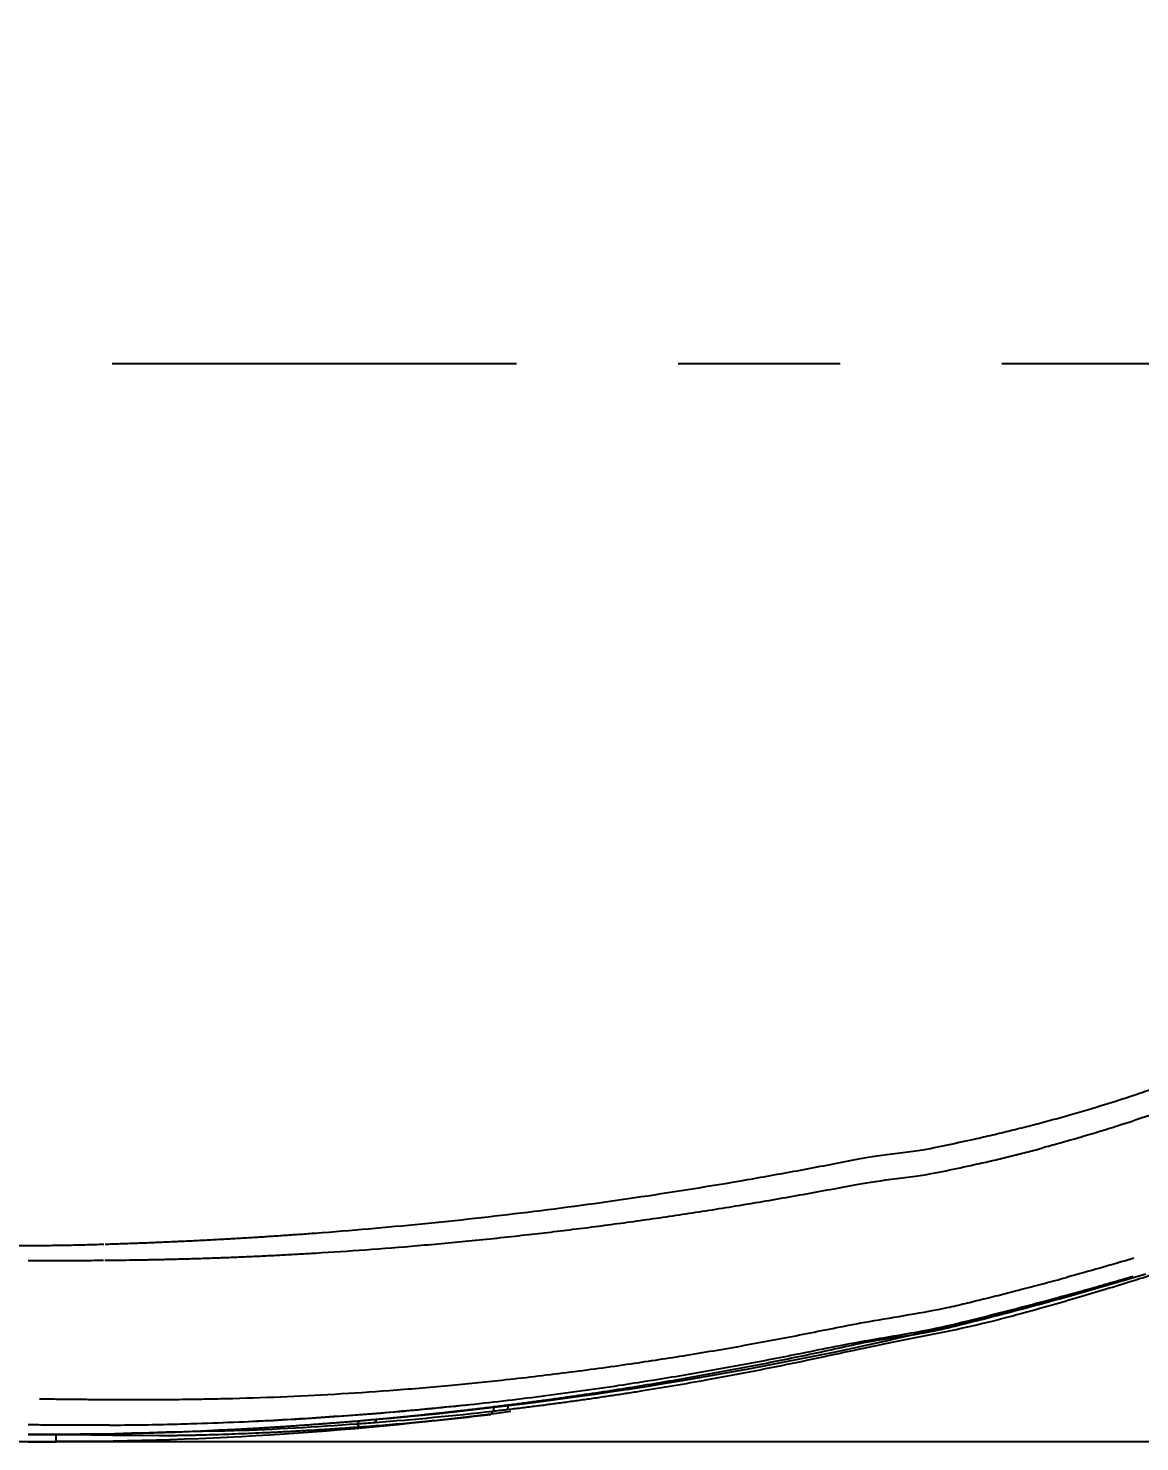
# Model space of a CAD drawing. Header units: millimetres. Extents: x 1416 to 7337, y -4252 to -1725.
# Drawn here: x 1896.1 to 2102.2, y -2705 to -2442.9 of the extents above; entities that cross this region are included whole.
import ezdxf

# ---------------------------------------------------------------- set-up
doc = ezdxf.new("R2010")
doc.units = ezdxf.units.MM
doc.header["$MEASUREMENT"] = 0
doc.linetypes.add('CENTER', pattern=[11, 5, -2, 2, -2])
doc.styles.get("Standard").update_dxf_attribs({"font": 'NanumGothic.ttf'})
doc.dimstyles.get("Standard").update_dxf_attribs({"dimtxt": 0.18, "dimasz": 0.18, "dimexe": 0.18, "dimexo": 0.0625, "dimgap": 0.09, "dimtad": 0, "dimtih": 1, "dimtoh": 1, "dimdec": 4, "dimzin": 0, "dimdsep": 46, "dimtxsty": 'Standard', "dimcen": 0.09, "dimadec": 0, "dimazin": 0, "dimtfac": 1, "dimtdec": 4, "dimtofl": 0, "dimtmove": 0, "dimatfit": 3, "dimfxl": 0, "dimtolj": 1, "dimtzin": 0, "dimarcsym": 0})

# ---------------------------------------------------------------- blocks, each defined once
blk = doc.blocks.new('*D54')
at = {"color": 0, "lineweight": -2}
for p, q in [((1602.06, -2504.98), (1602.06, -2188.85)), ((2257.02, -2504.98), (2257.02, -2188.85)), ((1622.06, -2189.03), (2237.02, -2189.03))]:
    blk.add_line(p, q, dxfattribs=at)
at = {"color": 0}
for points in [[(1622.06, -2185.7), (1622.06, -2192.37), (1602.06, -2189.03)], [(2237.02, -2185.7), (2237.02, -2192.37), (2257.02, -2189.03)]]:
    blk.add_solid(points, dxfattribs=at)
at = {"layer": 'Defpoints', "color": 0}
for p in [(2257.02, -2189.03), (1602.06, -2505.04), (2257.02, -2505.04)]:
    blk.add_point(p, dxfattribs=at)
at = {"color": 2, "insert": (1929.54, -2165.43), "char_height": 25, "attachment_point": 5}
blk.add_mtext('\\A1;655', dxfattribs=at)
blk = doc.blocks.new('*D55')
at = {"color": 0, "lineweight": -2}
for p, q in [((1864.58, -2304.46), (2414.37, -2304.46)), ((2414.19, -2324.46), (2414.19, -2685)), ((1852.05, -2705), (2414.37, -2705))]:
    blk.add_line(p, q, dxfattribs=at)
at = {"color": 0}
for points in [[(2410.86, -2324.46), (2417.52, -2324.46), (2414.19, -2304.46)], [(2410.86, -2685), (2417.52, -2685), (2414.19, -2705)]]:
    blk.add_solid(points, dxfattribs=at)
at = {"layer": 'Defpoints', "color": 0}
for p in [(1864.52, -2304.46), (1851.99, -2705), (2414.19, -2705)]:
    blk.add_point(p, dxfattribs=at)
at = {"color": 2, "insert": (2390.67, -2504.73), "char_height": 25, "attachment_point": 5, "rotation": 90}
blk.add_mtext('\\A1;400', dxfattribs=at)

msp = doc.modelspace()

# ---------------------------------------------------------------- linework, layer by layer
at = {"color": 1, "linetype": 'CENTER', "ltscale": 15}
msp.add_line((1581.59278, -2505.04316), (2292.72586, -2505.04316), dxfattribs=at)
for p, q in [((1957.06531, -2701.6979), (1957.38509, -2702.27115)), ((1911.65724, -2703.83097), (1920.39764, -2703.86411))]:
    msp.add_line(p, q)
for points in [[(1960.3886, -2701.44722), (1960.55023, -2701.1746), (1960.64159, -2700.7407)], [(1901.26431, -2705.02181), (1901.26424, -2704.89459), (1901.26402, -2704.50121), (1901.26367, -2703.85692), (1901.26364, -2703.824)]]:
    msp.add_lwpolyline(points)
for centre, radius, start, end in [((1897.67562, -1979.26308), 724.35264, 269.86919142, 286.11087904), ((1901.53999, -2069.28408), 635.66412, 269.97514784, 277.59532105), ((1902.10894, -1976.97277), 725.10374, 271.99118642, 276.00866512), ((1982.83093, -2698.05839), 2.27513, 334.3734886, 359.7139628)]:
    msp.add_arc(centre, radius, start, end)
for points, knots in [([(2083.21381, -2646.03492), (2083.7879, -2645.88299), (2084.93544, -2645.57929), (2086.65294, -2645.11089), (2088.36641, -2644.63342), (2090.07563, -2644.14594), (2091.78066, -2643.6487), (2093.48147, -2643.14162), (2095.17806, -2642.62473), (2096.87043, -2642.09803), (2098.55857, -2641.5615), (2100.24248, -2641.01517), (2101.92216, -2640.45901), (2103.59759, -2639.89304), (2105.26877, -2639.31725), (2106.9357, -2638.73165), (2108.59837, -2638.13623), (2110.25679, -2637.53099), (2113.71145, -2636.24644), (2118.94188, -2634.20627), (2125.90598, -2631.28171), (2132.81485, -2628.17038), (2139.65331, -2624.87943), (2146.40285, -2621.41981), (2153.04389, -2617.80025), (2159.5718, -2614.02291), (2164.7957, -2610.81824), (2168.77286, -2608.27511), (2171.54888, -2606.45499), (2174.30634, -2604.6017), (2177.04523, -2602.71524), (2179.7655, -2600.79557), (2182.46726, -2598.84288), (2185.14994, -2596.85644), (2187.81556, -2594.83898), (2189.57491, -2593.46748), (2190.45517, -2592.78128)], [0, 0, 0, 0, 0.014895075, 0.029773479, 0.044635726, 0.059482329, 0.074313806, 0.089130674, 0.103933454, 0.118722666, 0.133498832, 0.148262477, 0.163014127, 0.177754308, 0.192483547, 0.207202375, 0.221911321, 0.236610918, 0.251301696, 0.313957578, 0.376707696, 0.43959299, 0.50265415, 0.565522791, 0.628121624, 0.690491433, 0.752673459, 0.780074363, 0.807486826, 0.834914456, 0.862360857, 0.889829627, 0.917324354, 0.944848616, 0.972405979, 1, 1, 1, 1]), ([(2192.90685, -2596.22969), (2192.41167, -2596.61478), (2190.97961, -2597.72846), (2188.15074, -2599.89064), (2183.94443, -2603.01211), (2178.80109, -2606.67086), (2173.25685, -2610.42832), (2165.06157, -2615.72651), (2154.42974, -2622.05322), (2142.01706, -2628.61284), (2128.41105, -2635.08384), (2116.75244, -2639.91878), (2105.99021, -2643.8422), (2099.95941, -2645.87493), (2095.0059, -2647.43483), (2091.16776, -2648.58094), (2087.52759, -2649.61596), (2085.08488, -2650.28886), (2084.05959, -2650.5713)], [0, 0, 0, 0, 0.01527367, 0.044171283, 0.086697356, 0.142856234, 0.197979092, 0.249998828, 0.380945787, 0.499998163, 0.593327374, 0.7499937, 0.8095519, 0.874998373, 0.906623831, 0.937498027, 0.973765834, 1, 1, 1, 1]), ([(2071.47834, -2648.88011), (2072.04, -2648.75431), (2073.16296, -2648.5028), (2074.84484, -2648.11388), (2076.52411, -2647.71658), (2078.20064, -2647.31012), (2079.87442, -2646.8945), (2081.54561, -2646.4705), (2082.65784, -2646.18009), (2083.21381, -2646.03492)], [0, 0, 0, 0, 0.143111995, 0.286132145, 0.429064578, 0.571913433, 0.714682852, 0.857376989, 1, 1, 1, 1]), ([(1910.32715, -2668.37845), (1911.2651, -2668.34873), (1913.13918, -2668.28934), (1915.94904, -2668.18919), (1918.7545, -2668.08101), (1921.55565, -2667.96404), (1924.35244, -2667.83846), (1927.14487, -2667.70423), (1929.93292, -2667.56137), (1932.71658, -2667.40986), (1935.49583, -2667.24971), (1938.27065, -2667.08092), (1941.04103, -2666.90349), (1943.80696, -2666.71742), (1946.56842, -2666.5227), (1954.9748, -2665.90267), (1969.01232, -2664.68024), (1988.74508, -2662.49524), (2008.46003, -2659.83999), (2023.26089, -2657.48367), (2033.09573, -2655.76415), (2038.02124, -2654.87202), (2042.94227, -2653.94971), (2047.85877, -2652.99718), (2052.77072, -2652.01461), (2061.67796, -2651.00126), (2066.58077, -2649.95992), (2069.84598, -2649.24001), (2071.47834, -2648.88011)], [0, 0, 0, 0, 0.017983515, 0.035932277, 0.053846445, 0.071726179, 0.08957164, 0.107382988, 0.125160388, 0.142904003, 0.160613997, 0.178290536, 0.195933788, 0.213543918, 0.231121097, 0.248665493, 0.374030115, 0.498851041, 0.624671859, 0.749606379, 0.780954375, 0.812286158, 0.843602862, 0.874905622, 0.906195576, 0.937473863, 0.968741623, 1, 1, 1, 1]), ([(2072.14853, -2653.4859), (2072.65045, -2653.37336), (2073.65318, -2653.14853), (2075.15391, -2652.80149), (2076.65, -2652.44785), (2078.14131, -2652.08692), (2079.62789, -2651.719), (2081.10964, -2651.34386), (2082.58671, -2650.96228), (2083.56899, -2650.70154), (2084.05959, -2650.5713)], [0, 0, 0, 0, 0.125976833, 0.25167182, 0.377086087, 0.502221038, 0.627078387, 0.751659833, 0.875966712, 1, 1, 1, 1]), ([(1910.23961, -2671.35799), (1911.10957, -2671.35083), (1912.85846, -2671.33646), (1915.49679, -2671.30257), (1918.16312, -2671.25924), (1920.85757, -2671.20531), (1923.58011, -2671.14074), (1926.33073, -2671.06518), (1929.10943, -2670.97837), (1931.91619, -2670.88), (1934.75101, -2670.7698), (1937.61386, -2670.64744), (1940.50472, -2670.51264), (1943.42358, -2670.36508), (1946.3704, -2670.20445), (1951.42633, -2669.90866), (1958.72501, -2669.4218), (1968.40095, -2668.65416), (1978.50054, -2667.72053), (1986.92498, -2666.82739), (1993.54528, -2666.0596), (1998.23502, -2665.48695), (2002.96659, -2664.87988), (2007.73979, -2664.23758), (2012.55441, -2663.55926), (2017.41022, -2662.84408), (2022.30695, -2662.09125), (2027.2443, -2661.29997), (2032.22194, -2660.46947), (2037.23953, -2659.59892), (2042.29672, -2658.68755), (2047.39312, -2657.73447), (2052.52837, -2656.73908), (2061.70197, -2655.69968), (2066.91386, -2654.61871), (2070.39906, -2653.86449), (2072.14853, -2653.4859)], [0, 0, 0, 0, 0.016628966, 0.033428933, 0.050399892, 0.067541829, 0.08485473, 0.102338574, 0.11999334, 0.137819004, 0.155815539, 0.173982915, 0.192321101, 0.210830064, 0.229509768, 0.248360176, 0.306945146, 0.368167198, 0.432026477, 0.498523844, 0.527891348, 0.557522212, 0.587416525, 0.617574387, 0.647995913, 0.678681229, 0.709630319, 0.740842953, 0.772318881, 0.804057842, 0.836059571, 0.868323795, 0.900850236, 0.933638609, 0.966688627, 1, 1, 1, 1]), ([(1844.91034, -2668.75154), (1845.39685, -2668.75172), (1846.44989, -2668.7521), (1848.14824, -2668.75159), (1850.08519, -2668.75043), (1852.72434, -2668.74795), (1855.87186, -2668.74475), (1861.15042, -2668.74059), (1867.14193, -2668.73487), (1873.29678, -2668.72483), (1879.13082, -2668.70297), (1884.47738, -2668.68244), (1889.67294, -2668.66104), (1893.23216, -2668.64511), (1895.29364, -2668.63349), (1896.17194, -2668.62854)], [0, 0, 0, 0, 0.0281251673, 0.0608762312, 0.0982531969, 0.1402560682, 0.2137855796, 0.2808411775, 0.4469588554, 0.5628767269, 0.640822822, 0.7891403203, 0.8775372267, 0.947823832, 1, 1, 1, 1]), ([(1896.17194, -2668.62854), (1896.84819, -2668.62421), (1898.01343, -2668.61674), (1900.33857, -2668.59809), (1903.1457, -2668.55954), (1906.03776, -2668.49555), (1908.34794, -2668.43351), (1909.50172, -2668.40169), (1910.07887, -2668.38578)], [0, 0, 0, 0, 0.145153351, 0.250110079, 0.499927519, 0.749786741, 0.874837473, 1, 1, 1, 1]), ([(1896.05723, -2671.38669), (1896.5295, -2671.3894), (1897.54179, -2671.39519), (1899.15931, -2671.40556), (1900.9774, -2671.41325), (1903.09789, -2671.41415), (1905.39621, -2671.40462), (1907.74884, -2671.38302), (1909.25796, -2671.36796), (1909.98478, -2671.3607)], [0, 0, 0, 0, 0.101171975, 0.216857729, 0.347074862, 0.491792684, 0.673172108, 0.842594188, 1, 1, 1, 1]), ([(1896.05724, -2703.69235), (1896.94947, -2703.69335), (1898.73245, -2703.69535), (1901.40475, -2703.68534), (1904.07259, -2703.66586), (1906.73593, -2703.63603), (1909.39474, -2703.59614), (1912.04898, -2703.54619), (1914.69861, -2703.48624), (1917.3436, -2703.41634), (1919.9839, -2703.33654), (1922.61948, -2703.2469), (1925.25031, -2703.14745), (1927.87634, -2703.03826), (1930.49755, -2702.91937), (1933.11389, -2702.79085), (1935.72534, -2702.65273), (1938.33185, -2702.50507), (1940.9334, -2702.34792), (1943.52995, -2702.18134), (1946.12147, -2702.00537), (1948.70792, -2701.82007), (1951.28928, -2701.62549), (1953.8655, -2701.42168), (1956.43657, -2701.20869), (1959.00244, -2700.98657), (1961.56308, -2700.75538), (1964.11848, -2700.51516), (1966.66858, -2700.26598), (1969.21338, -2700.00787), (1971.75283, -2699.7409), (1974.2869, -2699.46511), (1976.81558, -2699.18056), (1979.33882, -2698.8873), (1981.85661, -2698.58537), (1984.36891, -2698.27484), (1986.87569, -2697.95575), (1989.37693, -2697.62816), (1991.87261, -2697.29212), (1994.36269, -2696.94767), (1996.84715, -2696.59487), (2000.3107, -2696.09034), (2004.74907, -2695.41779), (2010.15681, -2694.55482), (2015.54782, -2693.65108), (2020.92181, -2692.70685), (2026.27849, -2691.72244), (2031.61757, -2690.69812), (2036.93878, -2689.63418), (2042.24183, -2688.53093), (2047.52645, -2687.38866), (2052.79237, -2686.20766), (2062.03932, -2684.98822), (2067.26705, -2683.73066), (2072.47529, -2682.43525), (2077.6638, -2681.10233), (2082.8323, -2679.73212), (2087.98063, -2678.32519), (2093.10826, -2676.88088), (2098.216, -2675.40304), (2101.60837, -2674.38591), (2103.30294, -2673.87783)], [0, 0, 0, 0, 0.012991063, 0.025960572, 0.0389085263, 0.0518349254, 0.0647397686, 0.0776230556, 0.0904847855, 0.1033249581, 0.1161435726, 0.1289406285, 0.1417161254, 0.1544700628, 0.16720244, 0.1799132567, 0.1926025123, 0.2052702063, 0.2179163383, 0.2305409078, 0.2431439144, 0.2557253575, 0.2682852368, 0.2808235518, 0.293340302, 0.3058354871, 0.3183091067, 0.3307611603, 0.3431916476, 0.3556005681, 0.3679879215, 0.3803537073, 0.3926979254, 0.4050205751, 0.4173216564, 0.4296011687, 0.4418591117, 0.4540954852, 0.4663102887, 0.4785035221, 0.4906751849, 0.5028252769, 0.5294339542, 0.5559935672, 0.5825041153, 0.608965598, 0.6353780152, 0.6617413664, 0.6880556517, 0.7143208709, 0.740537024, 0.7667041113, 0.7928221329, 0.8188910892, 0.8449109806, 0.8708818076, 0.8968035707, 0.9226762707, 0.9484999083, 0.9742744844, 1, 1, 1, 1]), ([(1984.88226, -2699.04239), (1985.73391, -2698.94056), (1987.43717, -2698.7369), (1989.99044, -2698.41799), (1992.54242, -2698.08929), (1995.09303, -2697.74981), (1997.64226, -2697.39978), (2000.19006, -2697.03913), (2002.73632, -2696.66795), (2005.28094, -2696.28627), (2007.82387, -2695.8941), (2013.65568, -2694.97009), (2023.99267, -2693.20304), (2038.45072, -2690.38456), (2054.25143, -2686.88537), (2070.67209, -2683.79319), (2079.98342, -2681.29046), (2085.59857, -2679.72283), (2090.87684, -2678.19705), (2095.82028, -2676.72199), (2100.43058, -2675.30505), (2104.71059, -2673.95681), (2107.44959, -2673.06775), (2108.7658, -2672.64051)], [0, 0, 0, 0, 0.020935813, 0.04187075, 0.062805129, 0.083739428, 0.104674126, 0.125609063, 0.146543485, 0.167476693, 0.188408668, 0.209339737, 0.31158198, 0.444314456, 0.568734649, 0.70640427, 0.756536393, 0.803939238, 0.848612571, 0.890556164, 0.929769261, 0.966250743, 1, 1, 1, 1]), ([(1913.4043, -2697.17976), (1914.18159, -2697.18415), (1915.72012, -2697.19284), (1918.00658, -2697.19518), (1920.24687, -2697.19002), (1922.44122, -2697.17705), (1924.58962, -2697.15691), (1926.69213, -2697.12998), (1928.7488, -2697.09669), (1930.75967, -2697.05745), (1935.45526, -2696.95041), (1942.81578, -2696.7091), (1952.90717, -2696.20899), (1963.27179, -2695.51957), (1973.59912, -2694.65217), (1984.55794, -2693.54794), (1995.84714, -2692.21925), (2007.29684, -2690.66176), (2018.5256, -2688.9394), (2029.4039, -2687.07919), (2040.41786, -2684.991), (2051.41305, -2682.7051), (2063.85243, -2680.79414), (2069.83563, -2679.36639), (2073.24655, -2678.53347), (2076.82888, -2677.63799), (2080.58246, -2676.67644), (2084.50751, -2675.64797), (2087.17952, -2674.92538), (2088.54455, -2674.55624)], [0, 0, 0, 0, 0.0138733989, 0.0274603884, 0.0407621424, 0.0537798034, 0.0665144821, 0.0789672577, 0.0911391773, 0.1030312565, 0.1146444791, 0.1743900568, 0.2332494107, 0.2926039368, 0.3566416203, 0.4143727215, 0.4843970585, 0.5538582504, 0.6141012825, 0.6800953956, 0.7433560832, 0.8059628684, 0.8717218073, 0.8905760982, 0.9104379171, 0.9313088898, 0.9531910886, 0.9760870842, 1, 1, 1, 1]), ([(2088.31126, -2677.91052), (2089.02577, -2677.71377), (2090.45057, -2677.32143), (2092.58007, -2676.72558), (2094.69591, -2676.12676), (2096.79795, -2675.52427), (2098.88632, -2674.91903), (2100.27336, -2674.511), (2100.96478, -2674.3076)], [0, 0, 0, 0, 0.169158803, 0.337320661, 0.504485465, 0.670653512, 0.835825057, 1, 1, 1, 1]), ([(1927.30236, -2701.61352), (1929.93075, -2701.53365), (1937.26497, -2701.31078), (1949.22041, -2700.6392), (1963.18282, -2699.60232), (1977.10964, -2698.2644), (1991.27559, -2696.60541), (2004.52802, -2694.76377), (2016.77469, -2692.82068), (2027.83673, -2690.8755), (2039.22957, -2688.67681), (2049.5127, -2686.50575), (2062.59283, -2684.44557), (2069.63894, -2682.76247), (2076.13341, -2681.14003), (2082.21414, -2679.56573), (2086.27456, -2678.46343), (2088.31126, -2677.91052)], [0, 0, 0, 0, 0.050850587, 0.141893038, 0.230050472, 0.318675997, 0.408173957, 0.500309668, 0.571131863, 0.641295343, 0.710809056, 0.787929609, 0.837052863, 0.883817495, 0.922297965, 0.961024902, 1, 1, 1, 1]), ([(1898.15321, -2697.05167), (1898.66557, -2697.06058), (1899.69739, -2697.07853), (1901.25024, -2697.10162), (1902.81624, -2697.12222), (1904.38967, -2697.13983), (1905.81044, -2697.15362), (1907.59154, -2697.16648), (1909.54145, -2697.17594), (1911.65004, -2697.18037), (1912.87335, -2697.17995), (1913.4043, -2697.17976)], [0, 0, 0, 0, 0.0999140531, 0.2012135234, 0.3035452262, 0.4065542778, 0.509884125, 0.582792426, 0.7571417428, 0.8945919352, 1, 1, 1, 1]), ([(1957.38509, -2702.27115), (1958.2166, -2702.20862), (1959.87624, -2702.08381), (1962.35963, -2701.88431), (1964.83208, -2701.67644), (1967.2935, -2701.45941), (1969.74387, -2701.23361), (1972.18317, -2700.99906), (1974.61138, -2700.75598), (1977.02845, -2700.50426), (1979.43445, -2700.24486), (1981.03419, -2700.0644), (1981.83238, -2699.97436)], [0, 0, 0, 0, 0.101870611, 0.203325404, 0.304364429, 0.404987733, 0.505195362, 0.604987364, 0.704363784, 0.803324666, 0.901870057, 1, 1, 1, 1]), ([(1982.40006, -2698.36868), (1982.37736, -2698.63187), (1982.33032, -2699.17726), (1982.22709, -2699.29559), (1982.17368, -2699.35681)], [0, 0, 0, 0, 0.48257521, 1, 1, 1, 1]), ([(1911.10308, -2701.94664), (1910.62026, -2701.94954), (1909.64757, -2701.95539), (1908.17395, -2701.9607), (1906.6763, -2701.96338), (1905.15431, -2701.96302), (1903.50309, -2701.95928), (1901.73084, -2701.95124), (1899.83558, -2701.93784), (1897.94556, -2701.92007), (1896.6815, -2701.90425), (1896.05724, -2701.89643)], [0, 0, 0, 0, 0.097148665, 0.195716992, 0.295707728, 0.397123501, 0.499966823, 0.625191297, 0.750063537, 0.876566923, 1, 1, 1, 1]), ([(1911.10307, -2701.94663), (1914.92385, -2701.91321), (1920.30941, -2701.86611), (1925.72799, -2701.67038), (1927.30236, -2701.61352)], [0, 0, 0, 0, 0.709449421, 1, 1, 1, 1]), ([(1927.56191, -2703.05325), (1929.76093, -2703.02442), (1939.59839, -2702.89543), (1949.4308, -2702.22132), (1957.06531, -2701.6979)], [0, 0, 0, 0, 0.223536084, 1, 1, 1, 1]), ([(1928.45839, -2703.74109), (1929.24163, -2703.719), (1930.82698, -2703.67431), (1933.23295, -2703.59462), (1935.69516, -2703.50392), (1938.21351, -2703.40068), (1940.78791, -2703.28443), (1943.41825, -2703.1544), (1946.1044, -2703.00988), (1948.84622, -2702.85021), (1951.64353, -2702.67432), (1954.49622, -2702.48266), (1956.4159, -2702.34211), (1957.38509, -2702.27115)], [0, 0, 0, 0, 0.0811505014, 0.1642554201, 0.2493144177, 0.3363269277, 0.4252921146, 0.5162088473, 0.609075658, 0.7038906992, 0.8006516954, 0.8993558921, 1, 1, 1, 1]), ([(1957.30897, -2701.01976), (1957.28684, -2701.16256), (1957.22279, -2701.57571), (1957.1276, -2701.64957), (1957.06531, -2701.6979)], [0, 0, 0, 0, 0.345614135, 1, 1, 1, 1]), ([(1920.39766, -2703.86561), (1920.52401, -2703.86514), (1920.77648, -2703.8642), (1921.15965, -2703.86218), (1921.54555, -2703.85972), (1921.93453, -2703.85677), (1922.32648, -2703.85333), (1922.72143, -2703.8494), (1923.11934, -2703.84496), (1923.52022, -2703.84002), (1923.92405, -2703.83457), (1924.46736, -2703.82659), (1925.15108, -2703.81535), (1925.97615, -2703.79984), (1926.8025, -2703.78232), (1927.63007, -2703.76295), (1928.18232, -2703.74837), (1928.45839, -2703.74109)], [0, 0, 0, 0, 0.050109507, 0.100131748, 0.150090527, 0.200009642, 0.249912848, 0.299823827, 0.349766151, 0.399763244, 0.449838358, 0.500014533, 0.600849699, 0.701077743, 0.800886596, 0.900464723, 1, 1, 1, 1])]:
    msp.add_open_spline(points, degree=3, knots=knots)
for points, degree in [([(2101.0761, -2670.99408), (2096.90643, -2672.22835), (2092.72866, -2673.41563), (2088.54455, -2674.55624)], 3), ([(1960.38859, -2701.44721), (1967.66087, -2700.87864), (1974.92486, -2700.18179), (1982.17368, -2699.35681)], 3), ([(1981.83238, -2699.97436), (1981.94614, -2699.76851), (1982.05991, -2699.56266), (1982.17368, -2699.35681)], 3), ([(1982.17368, -2699.35681), (1983.07681, -2699.25399), (1983.97966, -2699.14918), (1984.88226, -2699.04239)], 3), ([(1957.06531, -2701.6979), (1958.17318, -2701.61732), (1959.28095, -2701.53376), (1960.38859, -2701.44721)], 3), ([(1896.0635, -2705.02451), (1897.7971, -2705.02367), (1899.5307, -2705.02277), (1901.26431, -2705.02181)], 3), ([(1911.65723, -2703.82041), (1904.64653, -2703.74461), (1897.63582, -2703.6688)], 2)]:
    msp.add_open_spline(points, degree=degree)

# ---------------------------------------------------------------- dimensions: what is measured, and where the dimension line sits
at = {"color": 3}
dim = msp.add_linear_dim(base=(2257.01874, -2189.03448), p1=(1602.05756, -2505.04316), p2=(2257.01874, -2505.04316), dimstyle='Standard', override={"dimtxt": 25, "dimasz": 20, "dimgap": 10, "dimtad": 1, "dimtih": 0, "dimdec": 0, "dimclrt": 2, "dimtdec": 0, "dimtmove": 2}, dxfattribs=at)
dim.commit()
dim.dimension.update_dxf_attribs({"geometry": '*D54', "text_midpoint": (1929.53815, -2165.42576)})
dim = msp.add_linear_dim(base=(2414.18957, -2705.00169), p1=(1864.52008, -2304.4638), p2=(1851.99192, -2705.00169), angle=90, text='400', dimstyle='Standard', override={"dimtxt": 25, "dimasz": 20, "dimgap": 10, "dimtad": 1, "dimtih": 0, "dimdec": 0, "dimclrt": 2, "dimtdec": 0, "dimtmove": 2}, dxfattribs=at)
dim.commit()
dim.dimension.update_dxf_attribs({"geometry": '*D55', "text_midpoint": (2390.67026, -2504.73274)})

doc.saveas('drawing.dxf')
